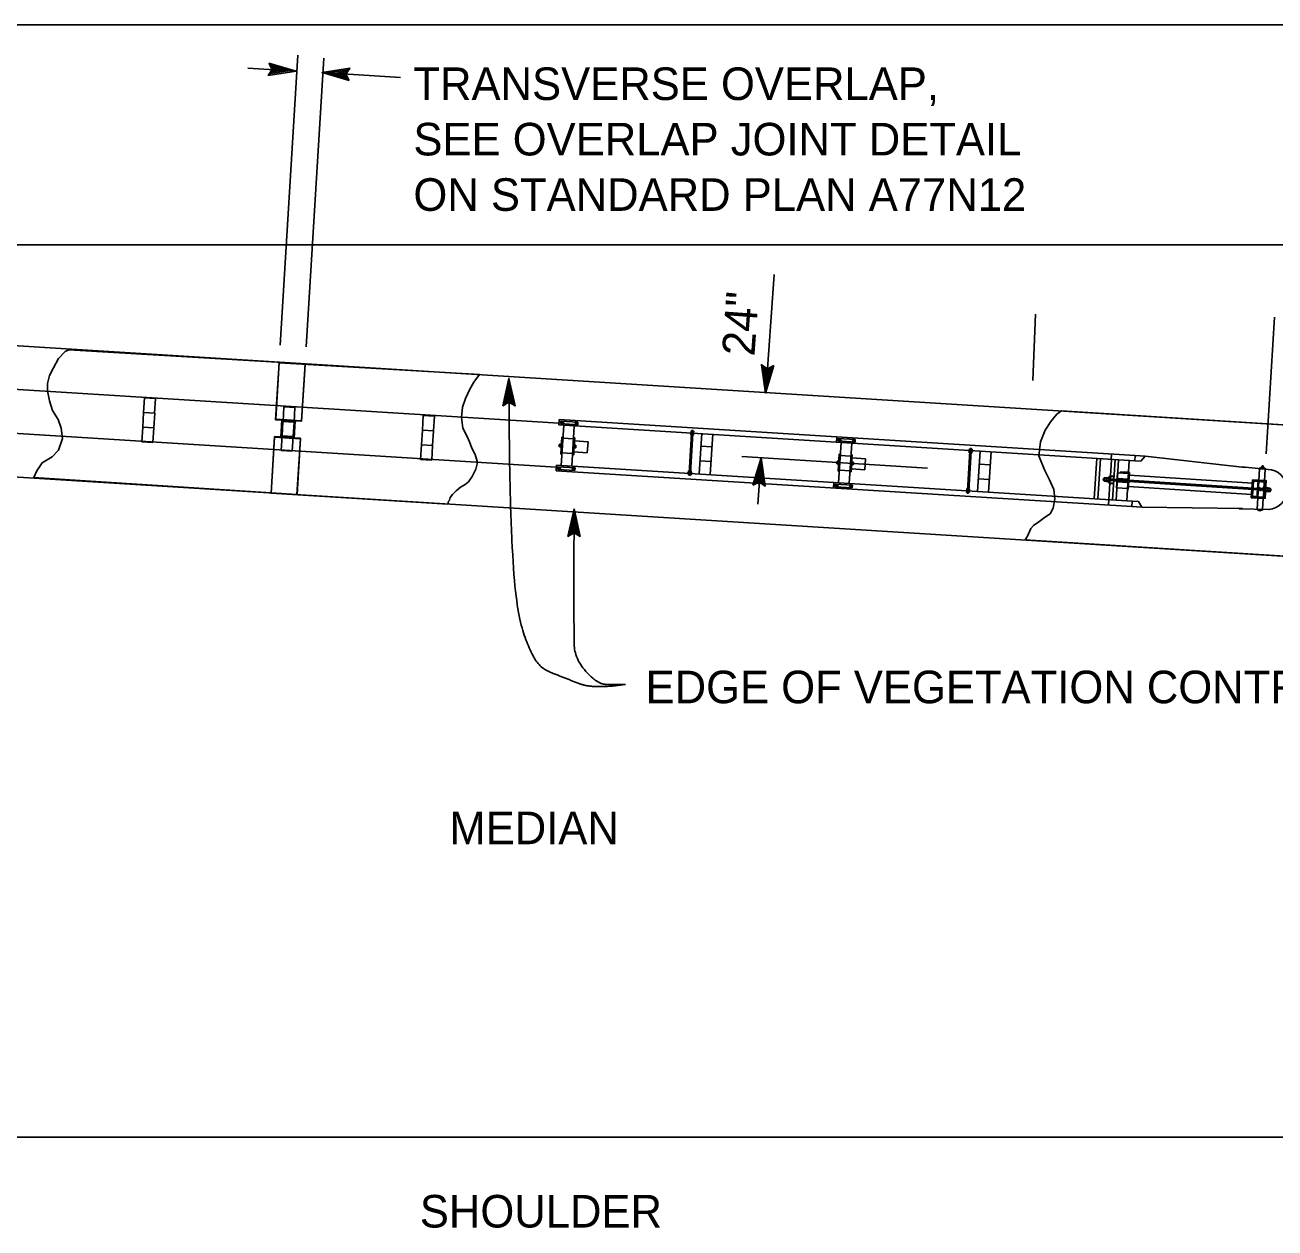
# Model space of a CAD drawing. Extents: x -893 to 867, y -474 to 712.
# Drawn here: x -12.8 to 255.7, y 51 to 309.4 of the extents above; entities that cross this region are included whole.
import ezdxf

# ---------------------------------------------------------------- set-up
doc = ezdxf.new("R2010")
doc.units = 0
for name, color, linetype in [('11 Undefined', 7, 'Continuous'), ('60 Nongeo Data', 7, 'Continuous'), ('rd_ES', 7, 'Continuous'), ('rd_ETW', 7, 'Continuous'), ('tcd_MISC', 7, 'Continuous'), ('tcd_RAILING', 7, 'Continuous'), ('tcd_RAILING-anno', 7, 'Continuous')]:
    doc.layers.add(name, color=color, linetype=linetype)

# ---------------------------------------------------------------- blocks, each defined once
blk = doc.blocks.new('AHT')
at = {"layer": '60 Nongeo Data'}
blk.add_lwpolyline([(-5.9055, 1.3189), (0, 0), (-5.9059, -1.3094), (-5.6957, -0.9602), (-1.3693, -0.0035), (-5.6968, 0.9693), (-5.4886, 0.6205), (-2.7193, 0.002), (-5.4858, -0.6114), (-5.2756, -0.2622), (-4.0791, 0.0031), (-5.2799, 0.2713), (-5.1181, 0), (-5.9059, -1.3094), (-5.1181, 0)], close=True, dxfattribs=at)

msp = doc.modelspace()

# ---------------------------------------------------------------- linework, layer by layer
at = {"layer": '11 Undefined'}
for points in [[(-4.18, 239.27), (-5.62, 237.83), (-6.72, 235.79), (-7.57, 234.18), (-7.99, 232.41), (-7.99, 230.88), (-7.57, 228.68), (-6.89, 226.65), (-5.71, 224.7), (-5.03, 222.83), (-4.78, 220.63), (-5.62, 218.09), (-6.98, 216.65), (-9.09, 215.38), (-10.28, 213.69), (-10.91, 212.21), (45.61, 208.56), (46.36, 220.56), (42.14, 220.82), (42.38, 224.67), (46.6, 224.4), (47.37, 236.64), (-3.39, 239.65), (-4.18, 239.27)], [(12.67, 226.18), (15.05, 226.03), (14.85, 222.89), (12.47, 223.04), (12.67, 226.18)]]:
    msp.add_lwpolyline(points, dxfattribs=at)
for points in [[(41.79, 236.87), (84.77, 234.35), (83.59, 232.74), (82.66, 231.05), (81.81, 229.19), (81.14, 227.32), (80.97, 225.12), (81.22, 222.83), (82.15, 221.06), (82.66, 219.87), (83.17, 218.52), (83.84, 217.16), (84.35, 215.47), (84.01, 214.03), (83.25, 212.42), (82.41, 211.32), (81.73, 210.72), (80.71, 210.13), (79.78, 209.37), (79.02, 208.61), (78.51, 207.93), (78.34, 207.34), (78.17, 207.17), (78, 206.49), (40.04, 208.91), (40.79, 221.01), (45.03, 220.74), (45.25, 224.39), (41.02, 224.65)], [(209.77, 226.59), (299.46, 220.91), (297.74, 192.84), (202.03, 198.83), (202.51, 199.64), (203.18, 201.27), (203.79, 201.94), (204.94, 202.75), (206.16, 203.63), (207.37, 204.45), (207.98, 205.67), (208.39, 207.63), (208.12, 209.66), (207.24, 211.76), (206.16, 213.92), (204.94, 216.9), (205.28, 219.88), (206.29, 222.38), (207.51, 224.28), (208.8, 225.83)]]:
    msp.add_lwpolyline(points, close=True, dxfattribs=at)
at = {"layer": 'rd_ES'}
msp.add_line((-264.79, 262.18), (352.58, 262.18), dxfattribs=at)
at = {"layer": 'rd_ETW'}
for p, q in [((-264.79, 309.43), (352.58, 309.43)), ((-264.79, 70.59), (352.58, 70.59))]:
    msp.add_line(p, q, dxfattribs=at)
at = {"layer": 'tcd_MISC'}
for p, q in [((41.03, 224.75), (41.78, 236.98)), ((46.6, 224.31), (47.35, 236.52)), ((41.03, 224.75), (45.25, 224.49)), ((42.14, 220.92), (42.37, 224.56)), ((42.37, 224.56), (46.6, 224.31)), ((45.02, 220.65), (45.25, 224.49)), ((40.06, 208.91), (40.8, 220.9)), ((40.8, 220.9), (45.02, 220.65)), ((42.14, 220.92), (46.38, 220.66)), ((45.64, 208.57), (46.38, 220.66))]:
    msp.add_line(p, q, dxfattribs=at)
for points in [[(221.84, 213.23), (224.23, 213.12), (223.99, 209.85), (221.63, 210.03)], [(250.79, 211.75), (253.78, 211.58), (253.53, 207.71), (250.55, 207.88)]]:
    msp.add_lwpolyline(points, close=True, dxfattribs=at)
at = {"layer": 'tcd_RAILING'}
for p, q in [((299.46, 220.91), (-264.79, 256.11)), ((204.23, 247.3), (203.62, 233.05)), ((101.87, 223.88), (-264.79, 246.75)), ((101.3, 214.45), (-264.79, 237.29)), ((12.66, 226.18), (12.86, 229.33)), ((15.24, 229.18), (12.86, 229.33)), ((15.04, 226.03), (15.24, 229.18)), ((297.74, 192.84), (-264.79, 227.93)), ((42.61, 224.3), (42.8, 227.44)), ((42.8, 227.44), (45.18, 227.3)), ((44.99, 224.15), (45.18, 227.3)), ((72.54, 222.42), (72.74, 225.57)), ((75.12, 225.42), (72.74, 225.57)), ((12.28, 219.9), (12.47, 223.04)), ((14.66, 219.75), (14.85, 222.89)), ((42.41, 221.16), (42.6, 224.3)), ((42.6, 224.3), (44.98, 224.15)), ((44.79, 221.01), (44.98, 224.15)), ((74.92, 222.27), (75.12, 225.42)), ((101.86, 223.52), (225.52, 215.8)), ((101.87, 223.52), (101.95, 224.7)), ((101.94, 224.7), (225.59, 216.98)), ((102.22, 223.81), (102.26, 224.34)), ((105.9, 223.57), (102.22, 223.81)), ((105.94, 224.1), (102.26, 224.34)), ((102.9, 223.45), (102.36, 214.81)), ((105.16, 223.26), (104.61, 214.67)), ((105.9, 223.57), (105.94, 224.1)), ((42.22, 218.01), (42.41, 221.16)), ((42.41, 221.16), (44.79, 221.01)), ((44.6, 217.87), (44.79, 221.01)), ((72.35, 219.28), (72.55, 222.42)), ((74.93, 222.27), (72.55, 222.42)), ((74.73, 219.13), (74.93, 222.27)), ((102.47, 220.93), (102.24, 217.28)), ((102.47, 220.93), (102.72, 220.91)), ((102.7, 220.66), (104.99, 220.52)), ((105.01, 220.77), (105.26, 220.75)), ((105.26, 220.75), (105.2, 219.91)), ((129.8, 213.19), (130.34, 221.71)), ((130.05, 221.73), (130.06, 221.85)), ((130.05, 221.73), (130.49, 221.7)), ((130.1, 213.17), (130.64, 221.69)), ((130.18, 221.36), (130.2, 221.71)), ((130.76, 221.33), (130.18, 221.36)), ((130.23, 222.21), (130.2, 221.85)), ((130.81, 222.17), (130.23, 222.21)), ((130.37, 222.32), (130.35, 221.84)), ((130.68, 222.3), (130.37, 222.32)), ((130.49, 221.7), (130.93, 221.67)), ((130.68, 222.3), (130.65, 221.82)), ((130.79, 221.68), (130.76, 221.33)), ((130.79, 221.81), (130.81, 222.17)), ((130.93, 221.67), (130.94, 221.8)), ((132.54, 221.7), (131.99, 213.05)), ((134.89, 221.55), (134.35, 212.9)), ((161.45, 219.8), (161.53, 220.98)), ((161.8, 220.09), (161.83, 220.62)), ((165.52, 220.39), (161.83, 220.62)), ((165.48, 219.86), (165.52, 220.39)), ((12.28, 219.9), (14.66, 219.75)), ((44.6, 217.87), (42.22, 218.01)), ((72.16, 216.14), (72.35, 219.28)), ((74.73, 219.13), (72.35, 219.28)), ((74.54, 215.99), (74.73, 219.13)), ((101.88, 219.29), (101.86, 218.99)), ((101.86, 218.99), (102.34, 218.95)), ((101.88, 219.29), (102.36, 219.26)), ((102.02, 219.42), (101.98, 218.84)), ((101.98, 218.84), (102.33, 218.81)), ((102.37, 219.4), (102.02, 219.42)), ((102.51, 217.52), (104.79, 217.37)), ((105.08, 217.95), (105.03, 217.11)), ((107.96, 217.57), (105.07, 217.75)), ((105.2, 219.91), (105.08, 217.95)), ((105.12, 218.64), (105.16, 219.22)), ((105.48, 218.62), (105.12, 218.64)), ((105.49, 218.76), (105.13, 218.78)), ((105.51, 219.06), (105.15, 219.08)), ((105.16, 219.22), (105.51, 219.2)), ((108.11, 219.93), (105.21, 220.11)), ((105.51, 219.2), (105.48, 218.62)), ((108.11, 219.93), (107.96, 217.57)), ((134.72, 218.8), (132.36, 218.95)), ((165.48, 219.86), (161.8, 220.09)), ((162.48, 219.74), (161.93, 211.09)), ((164.76, 219.59), (164.22, 210.95)), ((189.58, 209.37), (190.12, 217.89)), ((189.83, 217.9), (189.84, 218.03)), ((189.83, 217.9), (190.27, 217.88)), ((189.88, 209.35), (190.42, 217.87)), ((189.95, 217.54), (189.97, 217.89)), ((190.54, 217.5), (189.95, 217.54)), ((190.01, 218.38), (189.98, 218.02)), ((190.59, 218.35), (190.01, 218.38)), ((190.16, 218.5), (190.13, 218.02)), ((190.46, 218.48), (190.16, 218.5)), ((190.27, 217.88), (190.71, 217.85)), ((190.46, 218.48), (190.43, 218)), ((190.56, 217.85), (190.54, 217.5)), ((190.57, 217.99), (190.59, 218.35)), ((190.71, 217.85), (190.72, 217.98)), ((192.31, 217.88), (191.77, 209.23)), ((194.67, 217.73), (194.13, 209.08)), ((72.16, 216.14), (74.54, 215.99)), ((101.33, 214.87), (101.25, 213.7)), ((101.33, 214.87), (224.97, 207.16)), ((102.24, 217.28), (102.49, 217.27)), ((104.78, 217.12), (105.03, 217.11)), ((134.52, 215.66), (132.16, 215.8)), ((141.12, 216.73), (181.03, 214.24)), ((161.48, 215.62), (161.46, 215.31)), ((161.46, 215.31), (161.94, 215.28)), ((161.48, 215.62), (161.96, 215.58)), ((161.62, 215.75), (161.58, 215.16)), ((161.58, 215.16), (161.94, 215.14)), ((161.97, 215.73), (161.62, 215.75)), ((162.07, 217.26), (161.84, 213.61)), ((162.07, 217.26), (162.32, 217.24)), ((162.3, 216.99), (164.59, 216.84)), ((164.6, 217.09), (164.86, 217.08)), ((164.8, 216.24), (164.68, 214.27)), ((164.72, 214.96), (164.76, 215.55)), ((165.08, 214.94), (164.72, 214.96)), ((165.09, 215.08), (164.73, 215.11)), ((165.11, 215.38), (164.75, 215.41)), ((164.76, 215.55), (165.11, 215.53)), ((164.86, 217.08), (164.8, 216.24)), ((167.71, 216.25), (164.81, 216.43)), ((165.11, 215.53), (165.08, 214.94)), ((167.71, 216.25), (167.56, 213.89)), ((194.5, 214.98), (192.14, 215.12)), ((217.38, 216.32), (216.84, 207.68)), ((218.16, 216.27), (217.61, 207.63)), ((220.54, 216.12), (220.31, 212.58)), ((220.49, 216.12), (220.57, 217.3)), ((221.31, 216.07), (220.77, 207.42)), ((222.07, 216.02), (221.52, 207.38)), ((224.35, 215.88), (223.8, 207.23)), ((225.52, 215.8), (225.59, 216.98)), ((225.52, 215.8), (226.86, 215.72)), ((225.59, 216.98), (227.77, 216.85)), ((226.86, 215.72), (227.77, 216.85)), ((227.77, 216.85), (249.23, 214.37)), ((101.25, 213.7), (224.9, 205.98)), ((101.6, 213.99), (101.63, 214.51)), ((105.28, 213.75), (101.6, 213.99)), ((105.32, 214.28), (101.63, 214.51)), ((105.28, 213.75), (105.32, 214.28)), ((129.52, 213.34), (129.51, 213.21)), ((129.52, 213.34), (129.96, 213.32)), ((129.64, 212.85), (129.66, 213.2)), ((130.23, 212.81), (129.64, 212.85)), ((129.69, 213.69), (129.67, 213.34)), ((130.28, 213.65), (129.69, 213.69)), ((129.77, 212.71), (129.8, 213.19)), ((130.07, 212.69), (129.77, 212.71)), ((129.96, 213.32), (130.4, 213.29)), ((130.07, 212.69), (130.1, 213.17)), ((130.24, 213.16), (130.23, 212.81)), ((130.25, 213.3), (130.28, 213.65)), ((130.4, 213.29), (130.39, 213.16)), ((161.84, 213.61), (162.09, 213.59)), ((162.11, 213.85), (164.39, 213.7)), ((164.38, 213.45), (164.63, 213.43)), ((164.68, 214.27), (164.63, 213.43)), ((167.56, 213.89), (164.67, 214.08)), ((218.94, 211.44), (218.98, 212.23)), ((218.98, 212.23), (219.45, 212.2)), ((219.41, 211.41), (219.45, 212.2)), ((219.45, 212.2), (219.92, 212.16)), ((219.86, 211.18), (219.93, 212.36)), ((219.93, 212.36), (220.13, 212.35)), ((220.16, 212.59), (220.05, 210.93)), ((220.16, 212.59), (221.09, 212.54)), ((220.3, 212.44), (220.21, 211.07)), ((220.3, 212.44), (221.08, 212.39)), ((224.18, 213.13), (221.89, 213.27)), ((222.45, 213.24), (222.46, 213.49)), ((224.38, 213.36), (222.46, 213.49)), ((224.38, 213.32), (224.15, 209.63)), ((224.35, 212.71), (250.82, 211.04)), ((248.53, 214.56), (254.9, 213.89)), ((252.35, 214.11), (252.2, 211.6)), ((252.37, 214.29), (252.35, 214.11)), ((252.35, 214.11), (253.53, 214.03)), ((253.55, 214.22), (252.37, 214.29)), ((252.73, 214.63), (252.71, 214.27)), ((252.73, 214.63), (253.19, 214.6)), ((252.86, 214.75), (252.83, 214.27)), ((252.86, 214.75), (253.08, 214.74)), ((253.08, 214.74), (253.05, 214.25)), ((253.19, 214.6), (253.17, 214.25)), ((253.53, 214.03), (253.38, 211.53)), ((253.55, 214.22), (253.53, 214.03)), ((160.91, 211.16), (160.83, 209.98)), ((161.18, 210.27), (161.21, 210.8)), ((164.86, 210.04), (161.18, 210.27)), ((164.9, 210.57), (161.21, 210.8)), ((164.86, 210.04), (164.9, 210.57)), ((189.3, 209.52), (189.29, 209.39)), ((189.3, 209.52), (189.74, 209.5)), ((189.47, 209.87), (189.44, 209.52)), ((190.06, 209.83), (189.47, 209.87)), ((189.74, 209.5), (190.18, 209.46)), ((190.04, 209.48), (190.06, 209.83)), ((190.18, 209.46), (190.17, 209.33)), ((194.3, 211.83), (191.94, 211.98)), ((218.78, 211.64), (218.8, 212.05)), ((218.78, 211.64), (219.42, 211.6)), ((218.8, 212.05), (219.44, 212.01)), ((219.41, 211.41), (218.94, 211.44)), ((219.24, 211.61), (219.88, 211.57)), ((219.27, 212.02), (219.91, 211.98)), ((219.87, 211.38), (219.41, 211.41)), ((219.86, 211.18), (220.06, 211.17)), ((220.21, 210.92), (219.99, 207.47)), ((220.05, 210.93), (220.99, 210.87)), ((220.21, 211.07), (221, 211.01)), ((221.03, 211.55), (220.24, 211.6)), ((221.04, 211.85), (220.26, 211.9)), ((220.56, 211.88), (220.6, 211.58)), ((220.95, 211.85), (221, 211.56)), ((221.03, 211.55), (221.81, 211.5)), ((221.04, 211.85), (221.83, 211.8)), ((221.34, 211.83), (221.39, 211.53)), ((223.97, 209.89), (221.69, 210.03)), ((221.74, 211.8), (221.78, 211.51)), ((221.76, 211.31), (224.05, 211.17)), ((221.77, 211.41), (224.05, 211.27)), ((221.81, 212), (224.1, 211.85)), ((221.81, 211.9), (224.09, 211.75)), ((221.81, 211.5), (224.17, 211.36)), ((221.83, 211.8), (224.19, 211.65)), ((222.13, 211.78), (222.18, 211.48)), ((222.52, 211.76), (222.57, 211.45)), ((222.91, 211.73), (222.96, 211.43)), ((223.31, 211.7), (223.35, 211.41)), ((223.7, 211.68), (223.75, 211.38)), ((224.1, 211.65), (224.14, 211.36)), ((224.17, 211.36), (253.25, 209.52)), ((224.19, 211.65), (253.27, 209.81)), ((224.19, 210.28), (250.67, 208.6)), ((224.49, 211.63), (224.53, 211.33)), ((224.87, 211.61), (224.93, 211.31)), ((225.27, 211.58), (225.32, 211.28)), ((225.66, 211.56), (225.72, 211.25)), ((226.06, 211.53), (226.11, 211.23)), ((226.45, 211.5), (226.5, 211.21)), ((226.84, 211.48), (226.89, 211.18)), ((227.24, 211.45), (227.28, 211.16)), ((227.63, 211.43), (227.68, 211.13)), ((228.02, 211.41), (228.07, 211.11)), ((228.41, 211.38), (228.46, 211.09)), ((228.81, 211.36), (228.86, 211.06)), ((229.2, 211.33), (229.25, 211.03)), ((229.6, 211.3), (229.64, 211.01)), ((229.99, 211.28), (230.04, 210.98)), ((230.38, 211.26), (230.43, 210.96)), ((230.77, 211.23), (230.82, 210.93)), ((231.17, 211.21), (231.22, 210.91)), ((231.56, 211.18), (231.61, 210.89)), ((231.95, 211.16), (232, 210.86)), ((232.35, 211.13), (232.39, 210.83)), ((232.74, 211.1), (232.79, 210.81)), ((233.13, 211.08), (233.18, 210.79)), ((233.52, 211.06), (233.57, 210.76)), ((233.91, 211.03), (233.96, 210.73)), ((234.31, 211.01), (234.36, 210.71)), ((234.7, 210.99), (234.75, 210.69)), ((235.09, 210.96), (235.14, 210.66)), ((235.49, 210.94), (235.54, 210.63)), ((235.88, 210.91), (235.93, 210.61)), ((236.27, 210.88), (236.32, 210.58)), ((236.67, 210.86), (236.72, 210.56)), ((237.06, 210.83), (237.11, 210.54)), ((237.46, 210.81), (237.5, 210.51)), ((237.85, 210.79), (237.89, 210.49)), ((238.24, 210.76), (238.29, 210.46)), ((238.63, 210.73), (238.68, 210.44)), ((239.02, 210.71), (239.07, 210.41)), ((239.42, 210.68), (239.47, 210.39)), ((239.81, 210.66), (239.86, 210.36)), ((240.2, 210.64), (240.25, 210.34)), ((240.59, 210.61), (240.65, 210.31)), ((240.99, 210.59), (241.04, 210.28)), ((241.39, 210.56), (241.43, 210.26)), ((241.78, 210.53), (241.82, 210.24)), ((242.17, 210.51), (242.22, 210.21)), ((242.56, 210.48), (242.61, 210.19)), ((242.95, 210.46), (243.01, 210.16)), ((243.35, 210.44), (243.4, 210.14)), ((243.74, 210.41), (243.79, 210.11)), ((244.13, 210.39), (244.18, 210.09)), ((244.52, 210.36), (244.57, 210.06)), ((244.92, 210.34), (244.96, 210.04)), ((245.31, 210.31), (245.36, 210.01)), ((245.7, 210.29), (245.75, 209.99)), ((246.1, 210.26), (246.15, 209.96)), ((246.5, 210.24), (246.54, 209.94)), ((246.89, 210.21), (246.93, 209.91)), ((247.27, 210.19), (247.32, 209.89)), ((247.67, 210.16), (247.72, 209.86)), ((248.06, 210.14), (248.11, 209.84)), ((248.46, 210.12), (248.5, 209.82)), ((248.85, 210.09), (248.89, 209.79)), ((249.26, 210.06), (249.3, 209.76)), ((249.65, 210.04), (249.7, 209.74)), ((250.04, 210.01), (250.09, 209.72)), ((250.42, 209.99), (250.47, 209.69)), ((250.86, 211.69), (250.63, 207.96)), ((250.81, 209.96), (250.86, 209.67)), ((251.04, 211.42), (250.83, 208.2)), ((250.86, 211.69), (252.2, 211.6)), ((251.99, 211.36), (251.04, 211.42)), ((251.21, 209.94), (251.26, 209.64)), ((251.6, 209.91), (251.65, 209.62)), ((251.77, 207.88), (252.01, 211.61)), ((252.18, 211.35), (251.98, 208.12)), ((251.99, 209.89), (252.04, 209.59)), ((252.07, 209.56), (252.33, 209.54)), ((252.07, 209.46), (252.32, 209.44)), ((252.09, 209.92), (252.35, 209.9)), ((252.1, 210.02), (252.36, 210)), ((253.36, 211.27), (252.18, 211.35)), ((253.38, 211.53), (252.2, 211.6)), ((252.38, 209.86), (252.43, 209.57)), ((252.48, 209.53), (252.67, 209.52)), ((252.48, 209.43), (252.67, 209.42)), ((252.5, 209.89), (252.7, 209.88)), ((252.51, 209.99), (252.71, 209.98)), ((252.78, 209.84), (252.82, 209.54)), ((252.89, 209.41), (253, 209.4)), ((252.9, 209.51), (253, 209.5)), ((252.92, 209.86), (253.02, 209.86)), ((252.93, 209.96), (253.03, 209.96)), ((253.13, 209.49), (253.25, 209.49)), ((253.36, 211.27), (253.15, 208.05)), ((253.16, 209.95), (253.27, 209.94)), ((253.16, 209.85), (253.27, 209.84)), ((253.17, 209.82), (253.22, 209.52)), ((253.35, 207.79), (253.59, 211.51)), ((253.38, 211.53), (253.59, 211.51)), ((253.71, 210.23), (253.51, 210.24)), ((253.71, 210.23), (253.64, 209.05)), ((254.77, 209.37), (253.66, 209.43)), ((254.79, 209.77), (253.69, 209.84)), ((253.7, 210.03), (254.16, 210)), ((254.16, 210), (254.12, 209.21)), ((254.16, 210), (254.63, 209.97)), ((254.63, 209.97), (254.58, 209.19)), ((254.79, 209.77), (254.77, 209.37)), ((189.41, 209.02), (189.44, 209.37)), ((190, 208.99), (189.41, 209.02)), ((189.55, 208.88), (189.58, 209.37)), ((189.85, 208.87), (189.55, 208.88)), ((189.85, 208.87), (189.88, 209.35)), ((190.03, 209.34), (190, 208.99)), ((219.94, 207.48), (219.87, 206.3)), ((224.97, 207.16), (224.9, 205.98)), ((224.97, 207.16), (226.31, 207.08)), ((226.31, 207.08), (227.07, 205.84)), ((250.63, 207.96), (251.96, 207.87)), ((251.79, 208.14), (250.83, 208.2)), ((251.96, 207.87), (251.81, 205.46)), ((253.14, 207.8), (251.96, 207.87)), ((253.15, 208.05), (251.98, 208.12)), ((253.14, 207.8), (252.99, 205.39)), ((253.13, 209.39), (253.24, 209.38)), ((253.14, 207.8), (253.35, 207.79)), ((253.64, 209.05), (253.44, 209.05)), ((254.12, 209.21), (253.65, 209.24)), ((254.58, 209.19), (254.12, 209.21)), ((224.9, 205.98), (227.07, 205.84)), ((227.07, 205.84), (248.67, 205.59)), ((247.95, 205.49), (254.36, 205.36)), ((251.8, 205.29), (251.81, 205.46)), ((252.37, 205.25), (251.8, 205.29)), ((251.81, 205.46), (252.99, 205.39)), ((252.98, 205.22), (252.37, 205.25)), ((252.98, 205.22), (252.99, 205.39))]:
    msp.add_line(p, q, dxfattribs=at)
for points in [[(12.67, 226.18), (15.05, 226.03), (14.85, 222.89), (12.47, 223.04)], [(102.38, 224.06), (102.5, 224.26), (102.74, 224.24), (102.84, 224.03), (102.71, 223.84), (102.48, 223.86)], [(105.33, 223.88), (105.45, 224.07), (105.68, 224.05), (105.79, 223.85), (105.66, 223.65), (105.43, 223.67)], [(161.95, 220.35), (162.08, 220.54), (162.31, 220.53), (162.41, 220.32), (162.28, 220.13), (162.06, 220.14)], [(164.9, 220.16), (165.03, 220.36), (165.26, 220.34), (165.36, 220.13), (165.23, 219.94), (165, 219.96)], [(101.75, 214.24), (101.88, 214.43), (102.12, 214.42), (102.22, 214.21), (102.09, 214.02), (101.86, 214.03)], [(104.7, 214.05), (104.83, 214.25), (105.06, 214.23), (105.16, 214.02), (105.04, 213.83), (104.81, 213.84)], [(161.33, 210.53), (161.46, 210.72), (161.69, 210.7), (161.79, 210.5), (161.67, 210.3), (161.44, 210.32)], [(164.28, 210.34), (164.41, 210.53), (164.63, 210.51), (164.74, 210.31), (164.61, 210.12), (164.38, 210.13)]]:
    msp.add_lwpolyline(points, close=True, dxfattribs=at)
for centre, radius, start, end in [((253.93, 209.67), 4.33, 275.7431, 77.0146), ((252.38, 205.37), 0.283, 199.6446, 333.1131)]:
    msp.add_arc(centre, radius, start, end, dxfattribs=at)
at = {"layer": 'tcd_RAILING-anno'}
for p, q in [((45.79, 302.94), (41.98, 240.65)), ((47.55, 240.31), (51.35, 302.3)), ((35.08, 300.17), (45.41, 299.54)), ((50.99, 299.2), (67.84, 298.16)), ((146.27, 230.49), (148.08, 255.85)), ((255.53, 246.69), (253.73, 217.32)), ((145.36, 236.45), (145.36, 236.45)), ((148.03, 236.26), (148.03, 236.26)), ((146.26, 230.37), (146.26, 230.37)), ((144.56, 206.5), (145.27, 216.47)), ((145.27, 216.47), (145.27, 216.47)), ((143.5, 210.58), (143.5, 210.58)), ((146.17, 210.39), (146.17, 210.39))]:
    msp.add_line(p, q, dxfattribs=at)
for points in [[(148.03, 236.26), (146.26, 230.37), (145.36, 236.45), (145.7, 236.22), (146.36, 231.76), (147.66, 236.08), (147.29, 235.89), (146.46, 233.13), (146.04, 235.98), (146.38, 235.74), (146.56, 234.51), (146.92, 235.71), (146.63, 235.56), (145.36, 236.45), (146.63, 235.56)], [(143.5, 210.58), (145.27, 216.47), (146.17, 210.39), (145.83, 210.63), (145.17, 215.08), (143.87, 210.77), (144.24, 210.95), (145.07, 213.71), (145.49, 210.86), (145.15, 211.1), (144.97, 212.33), (144.61, 211.14), (144.9, 211.28), (146.17, 210.39), (144.9, 211.28)]]:
    msp.add_lwpolyline(points, close=True, dxfattribs=at)
for points in [[(91.14, 233.52), (91.14, 191.02), (95.94, 172.05), (103.14, 169.17), (109.37, 166.76), (116.17, 167.81)], [(105.12, 205.49), (105.02, 178.64), (105.34, 173.22), (110.12, 167.81), (113.94, 167.81), (116.17, 167.81)]]:
    msp.add_open_spline(points, degree=2, dxfattribs=at)

# ---------------------------------------------------------------- block references
for p, rotation in [((45.41, 299.54), -3.508067447962637), ((50.99, 299.2), 176.49193255203738), ((91.14, 233.52), 90), ((105.12, 205.49), 89.80064567054305)]:
    msp.add_blockref('AHT', p, dxfattribs=dict(at, rotation=rotation))

# ---------------------------------------------------------------- texts
for s, p in [('TRANSVERSE OVERLAP,', (70.61, 293.31)), ('SEE OVERLAP JOINT DETAIL', (70.61, 281.41)), ('ON STANDARD PLAN A77N12', (70.61, 269.51)), ('EDGE OF VEGETATION CONTROL', (120.47, 163.75)), ('MEDIAN', (78.33, 133.48)), ('SHOULDER', (71.99, 51.15))]:
    msp.add_text(s, height=7, dxfattribs=at).set_placement(p)
msp.add_text('24"', height=7, rotation=85.9082, dxfattribs=at).set_placement((143.85, 238.17))

doc.saveas('drawing.dxf')
